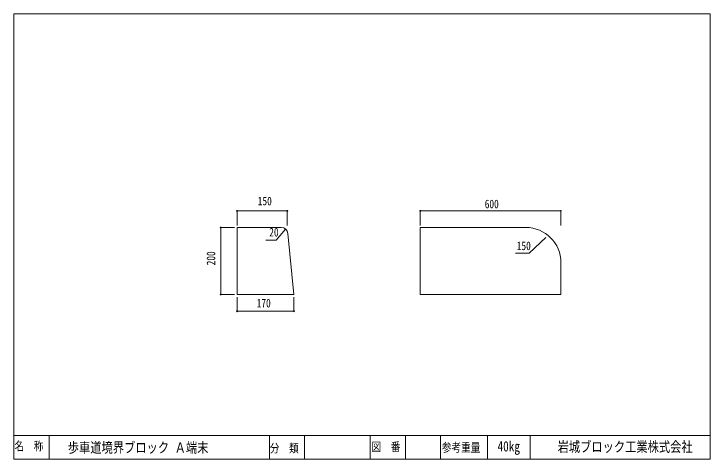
# Model space of a CAD drawing. Units: millimetres, scale not verified. Extents: x 1232 to 4202, y 1380 to 3280.
import ezdxf
from ezdxf.enums import TextEntityAlignment as Align

# ---------------------------------------------------------------- set-up
doc = ezdxf.new("R2010")
doc.units = ezdxf.units.MM
doc.header["$LTSCALE"] = 7
doc.header["$PDMODE"] = 32
doc.header["$PDSIZE"] = 3.5
for name, color, linetype, lineweight in [('_0-0_', 7, 'Continuous', 18), ('_1-0_', 7, 'Continuous', 18), ('_2-0_', 7, 'Continuous', 18)]:
    doc.layers.add(name, color=color, linetype=linetype, lineweight=lineweight)
doc.styles.add('ＭＳ ゴシック', font='')
doc.styles.get('ＭＳ ゴシック').set_extended_font_data('MS Gothic')

msp = doc.modelspace()

# ---------------------------------------------------------------- linework, layer by layer
at = {"layer": '_0-0_'}
msp.add_line((4201.931, 3279.539), (4201.931, 1379.539), dxfattribs=at)
at = {"layer": '_1-0_'}
for p, q in [((2183.884, 2439.103), (2398.169, 2439.103)), ((2183.884, 2439.103), (2183.884, 2375.858)), ((2398.169, 2439.103), (2398.169, 2375.858)), ((2114.225, 2368.04), (2114.225, 2082.326)), ((2114.225, 2368.04), (2173.253, 2368.04)), ((2183.884, 2368.04), (2183.884, 2082.326)), ((2372.313, 2368.04), (2183.884, 2368.04)), ((2390.778, 2361.272), (2351.344, 2313.266)), ((2400.742, 2342.312), (2426.741, 2082.326)), ((2351.344, 2313.266), (2307.263, 2313.266)), ((2114.225, 2082.326), (2173.253, 2082.326)), ((2183.884, 2082.326), (2426.741, 2082.326)), ((2183.884, 2010.442), (2183.884, 2070.876)), ((2426.741, 2010.442), (2426.741, 2070.876)), ((2183.884, 2010.442), (2426.741, 2010.442))]:
    msp.add_line(p, q, dxfattribs=at)
msp.add_arc((2372.313, 2339.469), 28.571, 5.71057, 90, dxfattribs=at)
for p in [(2183.884, 2439.103), (2398.169, 2439.103), (2114.225, 2368.04), (2114.225, 2082.326), (2183.884, 2010.442), (2426.741, 2010.442)]:
    msp.add_point(p, dxfattribs=at)
at = {"layer": '_2-0_'}
for p, q in [((1231.931, 1379.539), (1231.931, 3279.539)), ((1231.931, 3279.539), (4201.931, 3279.539)), ((2965.562, 2439.103), (2965.562, 2375.858)), ((2965.562, 2439.103), (3565.562, 2439.103)), ((3565.562, 2439.103), (3565.562, 2375.858)), ((2965.562, 2368.04), (2965.562, 2082.326)), ((3415.562, 2368.04), (2965.562, 2368.04)), ((3501.062, 2324.576), (3430.187, 2258.951)), ((3430.187, 2258.951), (3372.156, 2258.951)), ((3565.562, 2218.04), (3565.562, 2082.326)), ((3565.562, 2182.326), (3565.562, 2082.326)), ((2965.562, 2082.326), (3565.562, 2082.326)), ((4201.931, 1479.539), (1231.931, 1479.539)), ((1381.931, 1379.539), (1381.931, 1479.539)), ((2321.931, 1379.539), (2321.931, 1479.539)), ((2471.931, 1379.539), (2471.931, 1479.539)), ((2751.931, 1379.539), (2751.931, 1479.539)), ((2901.931, 1379.539), (2901.931, 1479.539)), ((3051.931, 1379.539), (3051.931, 1479.539)), ((3251.931, 1379.539), (3251.931, 1479.539)), ((3434.959, 1379.539), (3434.959, 1479.539)), ((4201.931, 1379.539), (1231.931, 1379.539))]:
    msp.add_line(p, q, dxfattribs=at)
msp.add_arc((3415.562, 2218.04), 150, 0, 90, dxfattribs=at)
for p in [(2965.562, 2439.103), (3565.562, 2439.103)]:
    msp.add_point(p, dxfattribs=at)

# ---------------------------------------------------------------- texts
at = {"layer": '_0-0_', "style": 'ＭＳ ゴシック', "width": 0.8}
msp.add_text('40kg', height=43.99, dxfattribs=at).set_placement((3295.194, 1398.758), align=Align.BOTTOM_LEFT)
at = {"layer": '_1-0_', "style": 'ＭＳ ゴシック', "width": 0.8}
for s, p in [('150', (2272.277, 2451.603)), ('20', (2321.263, 2318.623)), ('170', (2267.825, 2015.887))]:
    msp.add_text(s, height=36.66, dxfattribs=at).set_placement(p, align=Align.BOTTOM_LEFT)
msp.add_text('200', height=36.66, rotation=90, dxfattribs=at).set_placement((2101.725, 2206.433), align=Align.BOTTOM_LEFT)
at = {"layer": '_2-0_', "style": 'ＭＳ ゴシック', "width": 0.8}
for s, height, p in [('600', 36.66, (3240.562, 2439.103)), ('150', 36.66, (3377.234, 2260.424)), ('名\u3000称', 36.66, (1234.636, 1405.229)), ('歩車道境界ブロック Ａ端末', 43.99, (1461.753, 1393.582)), ('岩城ブロック工業株式会社', 43.99, (3551.43, 1396.817)), ('分\u3000類', 36.66, (2323.636, 1396.494)), ('図\u3000番', 36.66, (2757.489, 1402.317)), ('参考重量', 36.66, (3057.4, 1399.405))]:
    msp.add_text(s, height=height, dxfattribs=at).set_placement(p, align=Align.BOTTOM_LEFT)

doc.saveas('drawing.dxf')
